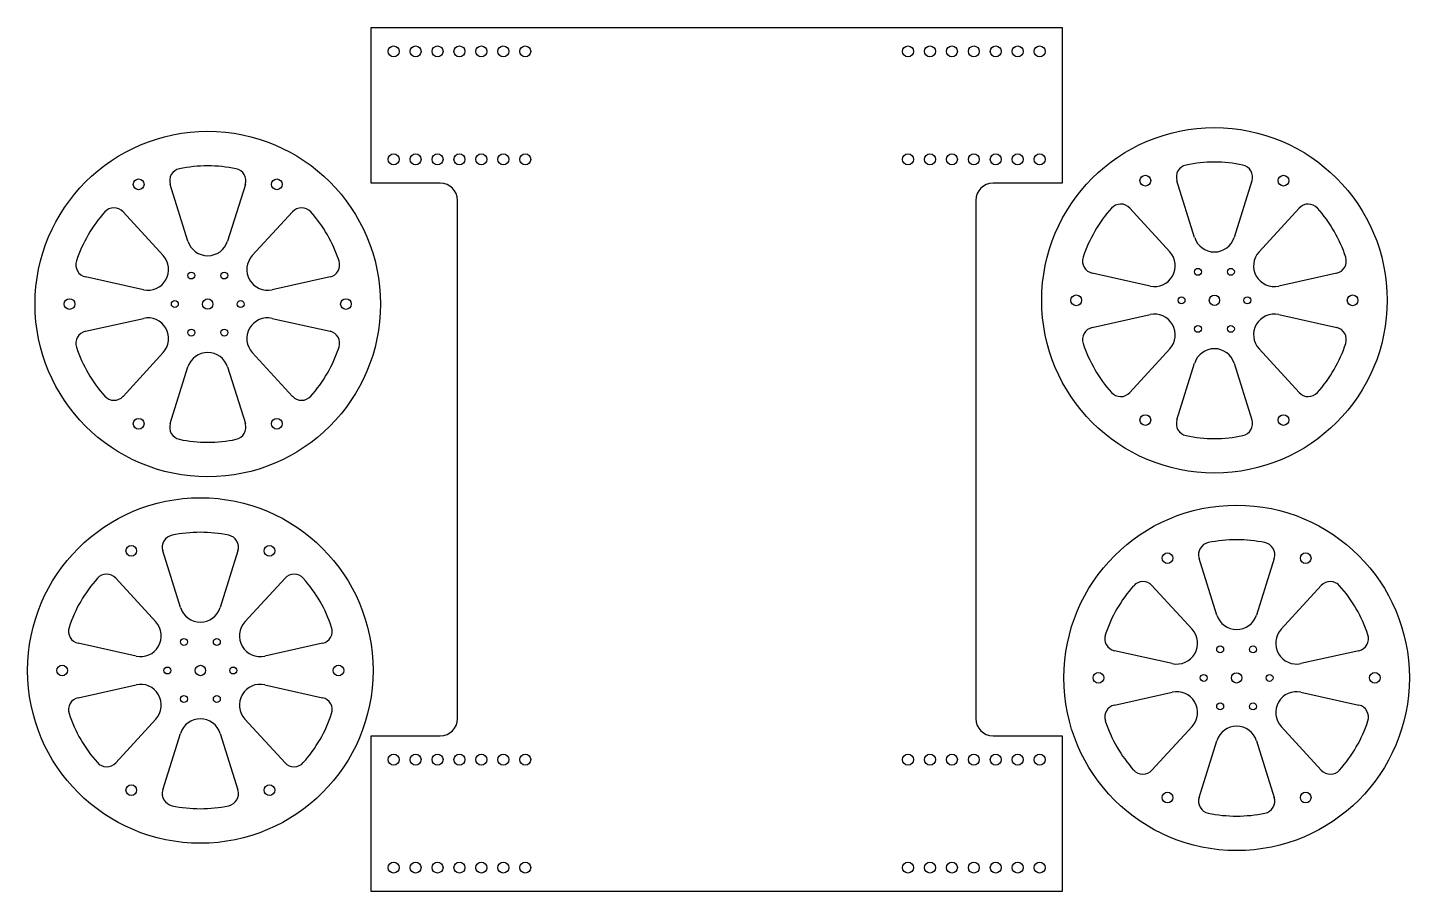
# Model space of a CAD drawing. Header units: inches. Extents: x 9 to 409, y 21 to 271.
import ezdxf

# ---------------------------------------------------------------- set-up
doc = ezdxf.new("R2010")
doc.units = ezdxf.units.IN
for name, color, linetype in [('PARTE_1', 7, 'Continuous'), ('PARTE_2', 7, 'Continuous'), ('Predeterminado', 7, 'Continuous')]:
    doc.layers.add(name, color=color, linetype=linetype)

# ---------------------------------------------------------------- blocks, each defined once
blk = doc.blocks.new('SE')
at = {"layer": 'PARTE_2', "color": 7, "linetype": 'Continuous', "ltscale": 25.4}
for p, q in [((55.56, 209.35), (50.41, 225.74)), ((72.16, 225.74), (67.01, 209.35)), ((36.77, 217.87), (48.38, 205.21)), ((74.18, 205.21), (85.8, 217.87)), ((42.66, 195.3), (25.89, 199.03)), ((96.67, 199.03), (79.91, 195.3)), ((25.89, 183.28), (42.66, 187.01)), ((79.91, 187.01), (96.67, 183.28)), ((48.38, 177.1), (36.77, 164.44)), ((85.8, 164.44), (74.18, 177.1)), ((50.41, 156.57), (55.56, 172.95)), ((67.01, 172.95), (72.16, 156.57))]:
    blk.add_line(p, q, dxfattribs=at)
for centre, radius in [((61.28, 191.15), 50), ((41.28, 225.8), 1.55), ((81.28, 225.8), 1.55), ((56.52, 199.41), 1), ((66.05, 199.41), 1), ((21.28, 191.15), 1.55), ((51.75, 191.15), 1), ((61.28, 191.15), 1.5), ((70.81, 191.15), 1), ((101.28, 191.15), 1.55), ((56.52, 182.9), 1), ((66.05, 182.9), 1), ((41.28, 156.51), 1.55), ((81.28, 156.51), 1.55)]:
    blk.add_circle(centre, radius, dxfattribs=at)
for centre, radius, start, end in [((53.81, 226.81), 3.57, 101.8329, 197.4576), ((61.28, 191.15), 40, 78.1671, 101.8329), ((68.75, 226.81), 3.57, 342.5424, 78.1671), ((61.28, 191.15), 40, 138.1671, 161.8329), ((34.14, 215.45), 3.57, 42.5424, 138.1671), ((88.43, 215.45), 3.57, 41.8329, 137.4576), ((61.28, 191.15), 40, 18.1671, 41.8329), ((61.28, 211.15), 6, 197.4576, 342.5424), ((43.96, 201.15), 6, 257.4576, 42.5424), ((78.6, 201.15), 6, 137.4576, 282.5424), ((26.67, 202.51), 3.57, 161.8329, 257.4576), ((95.9, 202.51), 3.57, 282.5424, 18.1671), ((43.96, 181.15), 6, 317.4576, 102.5424), ((78.6, 181.15), 6, 77.4576, 222.5424), ((26.67, 179.8), 3.57, 102.5424, 198.1671), ((95.9, 179.8), 3.57, 341.8329, 77.4576), ((61.28, 191.15), 40, 198.1671, 221.8329), ((61.28, 171.15), 6, 17.4576, 162.5424), ((61.28, 191.15), 40, 318.1671, 341.8329), ((34.14, 166.86), 3.57, 221.8329, 317.4576), ((88.43, 166.86), 3.57, 222.5424, 318.1671), ((53.81, 155.5), 3.57, 162.5424, 258.1671), ((68.75, 155.5), 3.57, 281.8329, 17.4576), ((61.28, 191.15), 40, 258.1671, 281.8329)]:
    blk.add_arc(centre, radius, start, end, dxfattribs=at)
blk = doc.blocks.new('SE1')
at = {"layer": 'PARTE_2', "color": 7, "linetype": 'Continuous', "ltscale": 25.4}
for p, q in [((346.96, 210.43), (341.81, 226.81)), ((363.56, 226.81), (358.41, 210.43)), ((328.17, 218.94), (339.79, 206.28)), ((365.59, 206.28), (377.2, 218.94)), ((334.06, 196.37), (317.3, 200.1)), ((388.07, 200.1), (371.31, 196.37)), ((317.3, 184.35), (334.06, 188.08)), ((371.31, 188.08), (388.07, 184.35)), ((339.79, 178.17), (328.17, 165.51)), ((377.2, 165.51), (365.59, 178.17)), ((341.81, 157.64), (346.96, 174.03)), ((358.41, 174.03), (363.56, 157.64))]:
    blk.add_line(p, q, dxfattribs=at)
for centre, radius in [((352.69, 192.23), 50), ((332.69, 226.87), 1.55), ((372.69, 226.87), 1.55), ((347.92, 200.48), 1), ((357.45, 200.48), 1), ((312.69, 192.23), 1.55), ((343.16, 192.23), 1), ((352.69, 192.23), 1.5), ((362.22, 192.23), 1), ((392.69, 192.23), 1.55), ((347.92, 183.97), 1), ((357.45, 183.97), 1), ((332.69, 157.58), 1.55), ((372.69, 157.58), 1.55)]:
    blk.add_circle(centre, radius, dxfattribs=at)
for centre, radius, start, end in [((352.69, 192.23), 40, 78.1671, 101.8329), ((345.22, 227.88), 3.57, 101.8329, 197.4576), ((360.16, 227.88), 3.57, 342.5424, 78.1671), ((325.54, 216.52), 3.57, 42.5424, 138.1671), ((379.83, 216.52), 3.57, 41.8329, 137.4576), ((352.69, 192.23), 40, 138.1671, 161.8329), ((352.69, 192.23), 40, 18.1671, 41.8329), ((352.69, 212.23), 6, 197.4576, 342.5424), ((318.07, 203.58), 3.57, 161.8329, 257.4576), ((335.37, 202.23), 6, 257.4576, 42.5424), ((370.01, 202.23), 6, 137.4576, 282.5424), ((387.3, 203.58), 3.57, 282.5424, 18.1671), ((335.37, 182.23), 6, 317.4576, 102.5424), ((370.01, 182.23), 6, 77.4576, 222.5424), ((318.07, 180.87), 3.57, 102.5424, 198.1671), ((387.3, 180.87), 3.57, 341.8329, 77.4576), ((352.69, 192.23), 40, 198.1671, 221.8329), ((352.69, 172.23), 6, 17.4576, 162.5424), ((352.69, 192.23), 40, 318.1671, 341.8329), ((325.54, 167.93), 3.57, 221.8329, 317.4576), ((379.83, 167.93), 3.57, 222.5424, 318.1671), ((345.22, 156.57), 3.57, 162.5424, 258.1671), ((360.16, 156.57), 3.57, 281.8329, 17.4576), ((352.69, 192.23), 40, 258.1671, 281.8329)]:
    blk.add_arc(centre, radius, start, end, dxfattribs=at)
blk = doc.blocks.new('SE2')
at = {"layer": 'PARTE_2', "color": 7, "linetype": 'Continuous', "ltscale": 25.4}
for p, q in [((53.42, 103.29), (48.26, 119.68)), ((70.02, 119.68), (64.86, 103.29)), ((34.63, 111.8), (46.24, 99.15)), ((72.04, 99.15), (83.65, 111.8)), ((40.52, 89.24), (23.75, 92.97)), ((94.53, 92.97), (77.76, 89.24)), ((23.75, 77.22), (40.52, 80.95)), ((77.76, 80.95), (94.53, 77.22)), ((46.24, 71.04), (34.63, 58.38)), ((83.65, 58.38), (72.04, 71.04)), ((48.26, 50.51), (53.42, 66.89)), ((64.86, 66.89), (70.02, 50.51))]:
    blk.add_line(p, q, dxfattribs=at)
for centre, radius in [((59.14, 85.09), 50), ((39.14, 119.73), 1.55), ((79.14, 119.73), 1.55), ((54.38, 93.35), 1), ((63.91, 93.35), 1), ((19.14, 85.09), 1.55), ((49.61, 85.09), 1), ((59.14, 85.09), 1.5), ((68.67, 85.09), 1), ((99.14, 85.09), 1.55), ((54.38, 76.84), 1), ((63.91, 76.84), 1), ((39.14, 50.45), 1.55), ((79.14, 50.45), 1.55)]:
    blk.add_circle(centre, radius, dxfattribs=at)
for centre, radius, start, end in [((51.67, 120.75), 3.57, 101.8329, 197.4576), ((59.14, 85.09), 40, 78.1671, 101.8329), ((66.61, 120.75), 3.57, 342.5424, 78.1671), ((32, 109.39), 3.57, 42.5424, 138.1671), ((86.28, 109.39), 3.57, 41.8329, 137.4576), ((59.14, 85.09), 40, 138.1671, 161.8329), ((59.14, 85.09), 40, 18.1671, 41.8329), ((59.14, 105.09), 6, 197.4576, 342.5424), ((24.53, 96.45), 3.57, 161.8329, 257.4576), ((41.82, 95.09), 6, 257.4576, 42.5424), ((76.46, 95.09), 6, 137.4576, 282.5424), ((93.75, 96.45), 3.57, 282.5424, 18.1671), ((41.82, 75.09), 6, 317.4576, 102.5424), ((76.46, 75.09), 6, 77.4576, 222.5424), ((24.53, 73.73), 3.57, 102.5424, 198.1671), ((93.75, 73.73), 3.57, 341.8329, 77.4576), ((59.14, 85.09), 40, 198.1671, 221.8329), ((59.14, 85.09), 40, 318.1671, 341.8329), ((59.14, 65.09), 6, 17.4576, 162.5424), ((32, 60.8), 3.57, 221.8329, 317.4576), ((86.28, 60.8), 3.57, 222.5424, 318.1671), ((51.67, 49.44), 3.57, 162.5424, 258.1671), ((66.61, 49.44), 3.57, 281.8329, 17.4576), ((59.14, 85.09), 40, 258.1671, 281.8329)]:
    blk.add_arc(centre, radius, start, end, dxfattribs=at)
blk = doc.blocks.new('SE3')
at = {"layer": 'PARTE_2', "color": 7, "linetype": 'Continuous', "ltscale": 25.4}
for p, q in [((353.39, 101.15), (348.24, 117.53)), ((369.99, 117.53), (364.84, 101.15)), ((334.6, 109.66), (346.21, 97.01)), ((372.01, 97.01), (383.63, 109.66)), ((340.49, 87.09), (323.73, 90.82)), ((394.5, 90.82), (377.74, 87.09)), ((323.73, 75.08), (340.49, 78.81)), ((377.74, 78.81), (394.5, 75.08)), ((346.21, 68.89), (334.6, 56.24)), ((383.63, 56.24), (372.01, 68.89)), ((348.24, 48.37), (353.39, 64.75)), ((364.84, 64.75), (369.99, 48.37))]:
    blk.add_line(p, q, dxfattribs=at)
for centre, radius in [((359.11, 82.95), 50), ((339.11, 117.59), 1.55), ((379.11, 117.59), 1.55), ((354.35, 91.2), 1), ((363.88, 91.2), 1), ((319.11, 82.95), 1.55), ((359.11, 82.95), 1.5), ((399.11, 82.95), 1.55), ((349.58, 82.95), 1), ((368.64, 82.95), 1), ((354.35, 74.7), 1), ((363.88, 74.7), 1), ((339.11, 48.31), 1.55), ((379.11, 48.31), 1.55)]:
    blk.add_circle(centre, radius, dxfattribs=at)
for centre, radius, start, end in [((351.64, 118.61), 3.57, 101.8329, 197.4576), ((359.11, 82.95), 40, 78.1671, 101.8329), ((366.58, 118.61), 3.57, 342.5424, 78.1671), ((359.11, 82.95), 40, 138.1671, 161.8329), ((331.97, 107.25), 3.57, 42.5424, 138.1671), ((386.26, 107.25), 3.57, 41.8329, 137.4576), ((359.11, 82.95), 40, 18.1671, 41.8329), ((359.11, 102.95), 6, 197.4576, 342.5424), ((341.79, 92.95), 6, 257.4576, 42.5424), ((376.43, 92.95), 6, 137.4576, 282.5424), ((324.5, 94.31), 3.57, 161.8329, 257.4576), ((393.73, 94.31), 3.57, 282.5424, 18.1671), ((341.79, 72.95), 6, 317.4576, 102.5424), ((376.43, 72.95), 6, 77.4576, 222.5424), ((324.5, 71.59), 3.57, 102.5424, 198.1671), ((393.73, 71.59), 3.57, 341.8329, 77.4576), ((359.11, 82.95), 40, 198.1671, 221.8329), ((359.11, 62.95), 6, 17.4576, 162.5424), ((359.11, 82.95), 40, 318.1671, 341.8329), ((331.97, 58.65), 3.57, 221.8329, 317.4576), ((386.26, 58.65), 3.57, 222.5424, 318.1671), ((351.64, 47.29), 3.57, 162.5424, 258.1671), ((366.58, 47.29), 3.57, 281.8329, 17.4576), ((359.11, 82.95), 40, 258.1671, 281.8329)]:
    blk.add_arc(centre, radius, start, end, dxfattribs=at)
blk = doc.blocks.new('SE4')
at = {"layer": 'PARTE_1', "color": 7, "linetype": 'Continuous', "ltscale": 25.4}
for p, q in [((108.59, 226.16), (108.59, 271.16)), ((108.59, 271.16), (308.59, 271.16)), ((308.59, 271.16), (308.59, 226.16)), ((128.59, 226.16), (108.59, 226.16)), ((308.59, 226.16), (288.59, 226.16)), ((133.59, 71.16), (133.59, 221.16)), ((283.59, 221.16), (283.59, 71.16)), ((108.59, 21.16), (108.59, 66.16)), ((108.59, 66.16), (128.59, 66.16)), ((288.59, 66.16), (308.59, 66.16)), ((308.59, 66.16), (308.59, 21.16)), ((308.59, 21.16), (108.59, 21.16))]:
    blk.add_line(p, q, dxfattribs=at)
for centre in [(115.09, 264.28), (121.44, 264.28), (127.79, 264.28), (134.14, 264.28), (140.49, 264.28), (146.84, 264.28), (153.19, 264.28), (263.99, 264.28), (270.34, 264.28), (276.69, 264.28), (283.04, 264.28), (289.39, 264.28), (295.74, 264.28), (302.09, 264.28), (115.09, 233.04), (121.44, 233.04), (127.79, 233.04), (134.14, 233.04), (140.49, 233.04), (146.84, 233.04), (153.19, 233.04), (263.99, 233.04), (270.34, 233.04), (276.69, 233.04), (283.04, 233.04), (289.39, 233.04), (295.74, 233.04), (302.09, 233.04), (115.09, 59.28), (121.44, 59.28), (127.79, 59.28), (134.14, 59.28), (140.49, 59.28), (146.84, 59.28), (153.19, 59.28), (263.99, 59.28), (270.34, 59.28), (276.69, 59.28), (283.04, 59.28), (289.39, 59.28), (295.74, 59.28), (302.09, 59.28), (115.09, 28.04), (121.44, 28.04), (127.79, 28.04), (134.14, 28.04), (140.49, 28.04), (146.84, 28.04), (153.19, 28.04), (263.99, 28.04), (270.34, 28.04), (276.69, 28.04), (283.04, 28.04), (289.39, 28.04), (295.74, 28.04), (302.09, 28.04)]:
    blk.add_circle(centre, 1.59, dxfattribs=at)
for centre, start, end in [((128.59, 221.16), 0, 90), ((288.59, 221.16), 90, 180), ((128.59, 71.16), 270, 360), ((288.59, 71.16), 180, 270)]:
    blk.add_arc(centre, 5, start, end, dxfattribs=at)

msp = doc.modelspace()

# ---------------------------------------------------------------- block references
at = {"layer": 'Predeterminado'}
for name in ['SE4', 'SE', 'SE1', 'SE2', 'SE3']:
    msp.add_blockref(name, (0, 0), dxfattribs=at)

doc.saveas('drawing.dxf')
